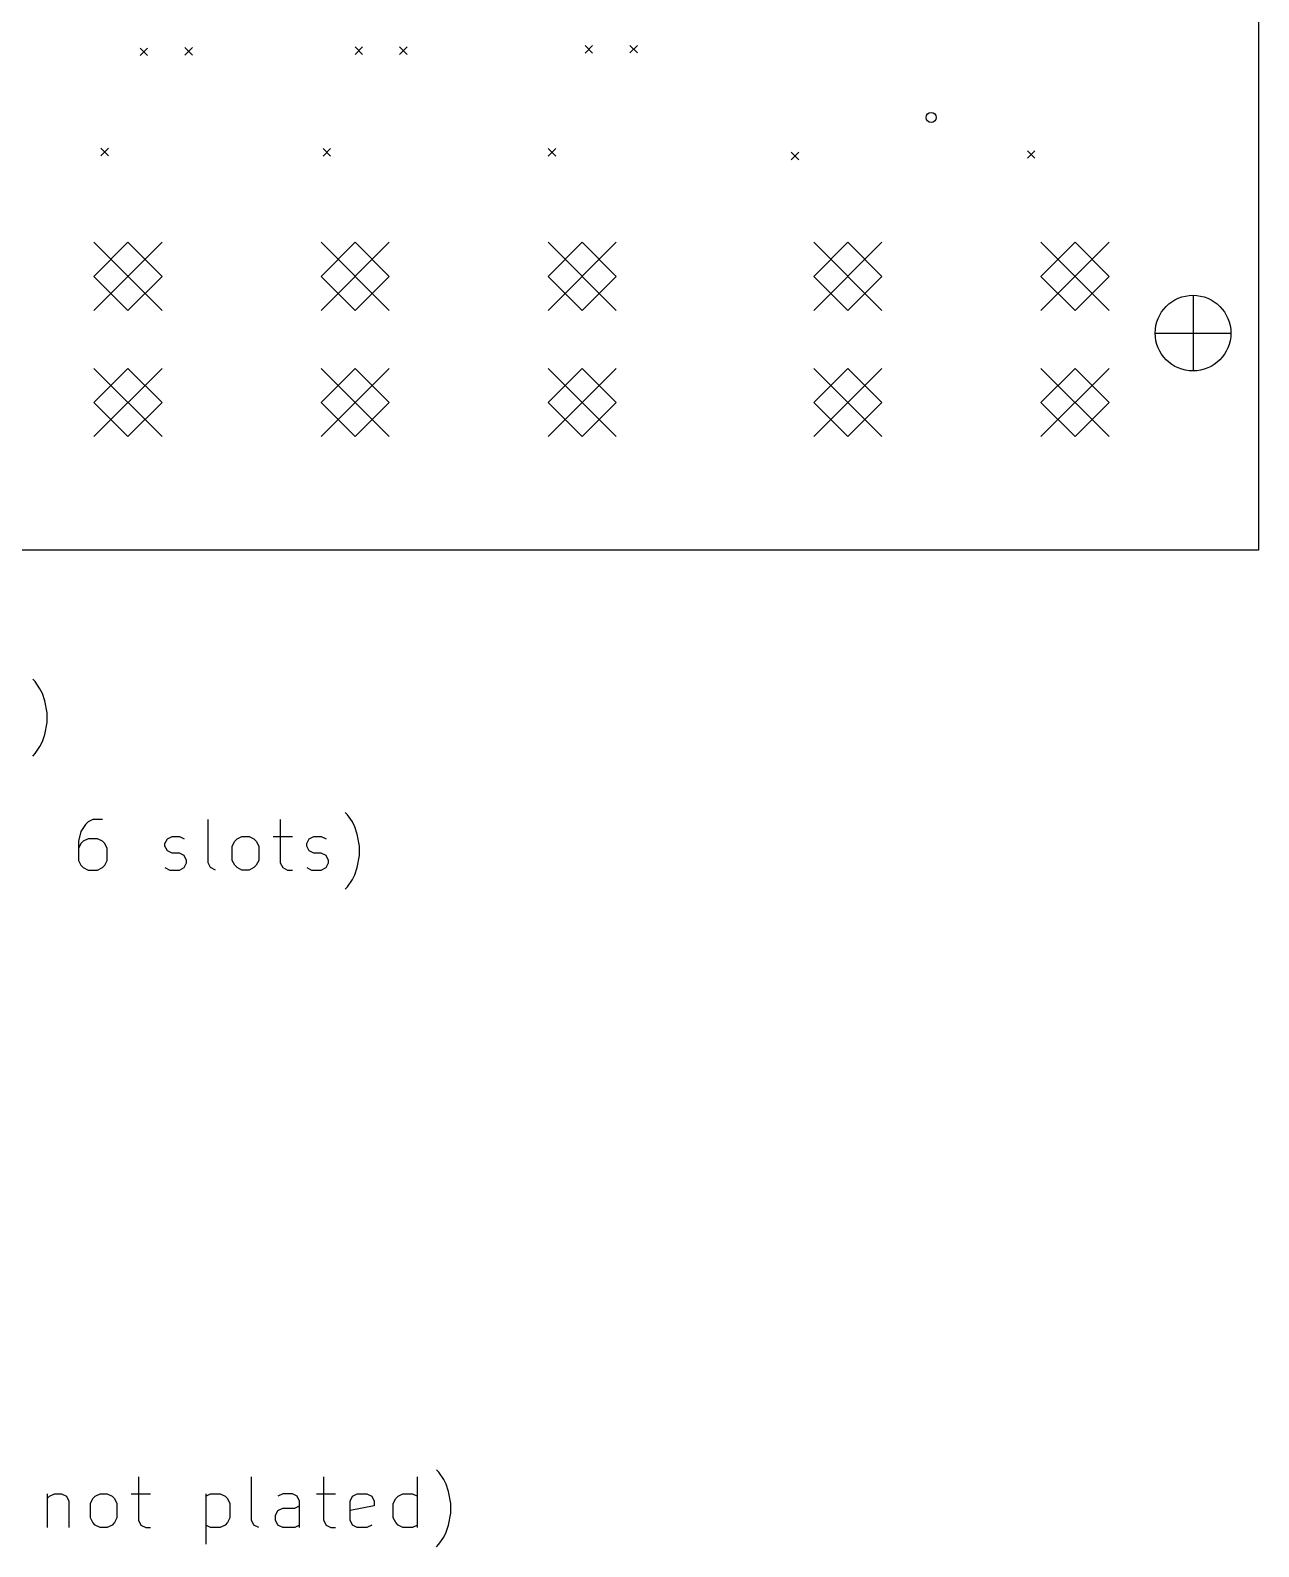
# Model space of a CAD drawing. Extents: x 148 to 250, y -220 to -100.
# Drawn here: x 201.3 to 250, y -219.5 to -159.4 of the extents above; entities that cross this region are included whole.
import ezdxf

# ---------------------------------------------------------------- set-up
doc = ezdxf.new("R2010")
doc.units = 0
doc.layers.add('BLACK', color=7, linetype='CONTINUOUS')

msp = doc.modelspace()

# ---------------------------------------------------------------- linework, layer by layer
at = {"layer": 'BLACK', "linetype": 'CONTINUOUS'}
for p, q in [((250, -100), (250, -180)), ((205.68, -160.1), (205.98, -160.4)), ((205.98, -160.1), (205.68, -160.4)), ((207.46, -160.08), (207.76, -160.38)), ((207.76, -160.08), (207.46, -160.38)), ((214.2, -160.05), (214.5, -160.35)), ((214.5, -160.05), (214.2, -160.35)), ((215.96, -160.05), (216.26, -160.35)), ((216.26, -160.05), (215.96, -160.35)), ((223.31, -160.005), (223.61, -160.305)), ((223.61, -160.005), (223.31, -160.305)), ((225.09, -159.995), (225.39, -160.295)), ((225.39, -159.995), (225.09, -160.295)), ((204.13, -164.075), (204.43, -164.375)), ((204.43, -164.075), (204.13, -164.375)), ((212.93, -164.085), (213.23, -164.385)), ((213.23, -164.085), (212.93, -164.385)), ((221.85, -164.085), (222.15, -164.385)), ((222.15, -164.085), (221.85, -164.385)), ((231.475, -164.225), (231.775, -164.525)), ((231.775, -164.225), (231.475, -164.525)), ((240.835, -164.17), (241.135, -164.47)), ((241.135, -164.17), (240.835, -164.47)), ((203.85, -167.8), (206.55, -170.5)), ((206.55, -167.8), (203.85, -170.5)), ((205.2, -167.8), (203.85, -169.15)), ((206.55, -169.15), (205.2, -167.8)), ((212.85, -167.8), (215.55, -170.5)), ((215.55, -167.8), (212.85, -170.5)), ((214.2, -167.8), (212.85, -169.15)), ((215.55, -169.15), (214.2, -167.8)), ((221.85, -167.8), (224.55, -170.5)), ((224.55, -167.8), (221.85, -170.5)), ((223.2, -167.8), (221.85, -169.15)), ((224.55, -169.15), (223.2, -167.8)), ((232.375, -167.8), (235.075, -170.5)), ((235.075, -167.8), (232.375, -170.5)), ((233.725, -167.8), (232.375, -169.15)), ((235.075, -169.15), (233.725, -167.8)), ((241.375, -167.8), (244.075, -170.5)), ((244.075, -167.8), (241.375, -170.5)), ((242.725, -167.8), (241.375, -169.15)), ((244.075, -169.15), (242.725, -167.8)), ((203.85, -169.15), (205.2, -170.5)), ((205.2, -170.5), (206.55, -169.15)), ((212.85, -169.15), (214.2, -170.5)), ((214.2, -170.5), (215.55, -169.15)), ((221.85, -169.15), (223.2, -170.5)), ((223.2, -170.5), (224.55, -169.15)), ((232.375, -169.15), (233.725, -170.5)), ((233.725, -170.5), (235.075, -169.15)), ((241.375, -169.15), (242.725, -170.5)), ((242.725, -170.5), (244.075, -169.15)), ((247.4, -169.9), (247.4, -172.9)), ((245.9, -171.4), (248.9, -171.4)), ((203.85, -172.8), (206.55, -175.5)), ((206.55, -172.8), (203.85, -175.5)), ((205.2, -172.8), (203.85, -174.15)), ((206.55, -174.15), (205.2, -172.8)), ((212.85, -172.8), (215.55, -175.5)), ((215.55, -172.8), (212.85, -175.5)), ((214.2, -172.8), (212.85, -174.15)), ((215.55, -174.15), (214.2, -172.8)), ((221.85, -172.8), (224.55, -175.5)), ((224.55, -172.8), (221.85, -175.5)), ((223.2, -172.8), (221.85, -174.15)), ((224.55, -174.15), (223.2, -172.8)), ((232.375, -172.8), (235.075, -175.5)), ((235.075, -172.8), (232.375, -175.5)), ((233.725, -172.8), (232.375, -174.15)), ((235.075, -174.15), (233.725, -172.8)), ((241.375, -172.8), (244.075, -175.5)), ((244.075, -172.8), (241.375, -175.5)), ((242.725, -172.8), (241.375, -174.15)), ((244.075, -174.15), (242.725, -172.8)), ((203.85, -174.15), (205.2, -175.5)), ((205.2, -175.5), (206.55, -174.15)), ((212.85, -174.15), (214.2, -175.5)), ((214.2, -175.5), (215.55, -174.15)), ((221.85, -174.15), (223.2, -175.5)), ((223.2, -175.5), (224.55, -174.15)), ((232.375, -174.15), (233.725, -175.5)), ((233.725, -175.5), (235.075, -174.15)), ((241.375, -174.15), (242.725, -175.5)), ((242.725, -175.5), (244.075, -174.15)), ((250, -180), (150, -180)), ((201.524, -185.214), (201.429, -185.119)), ((201.714, -185.5), (201.524, -185.214)), ((201.81, -185.69), (201.714, -185.5)), ((201.905, -185.976), (201.81, -185.69)), ((202, -186.452), (201.905, -185.976)), ((201.905, -187.31), (202, -186.833)), ((202, -186.833), (202, -186.452)), ((201.81, -187.595), (201.905, -187.31)), ((201.429, -188.167), (201.524, -188.071)), ((201.524, -188.071), (201.714, -187.786)), ((201.714, -187.786), (201.81, -187.595)), ((213.905, -190.494), (213.81, -190.399)), ((214.095, -190.78), (213.905, -190.494)), ((203.524, -190.875), (203.333, -191.161)), ((203.619, -190.78), (203.524, -190.875)), ((203.81, -190.685), (203.619, -190.78)), ((204.19, -190.685), (203.81, -190.685)), ((208.381, -192.399), (208.381, -190.685)), ((211.238, -190.685), (211.238, -192.399)), ((214.19, -190.97), (214.095, -190.78)), ((214.286, -191.256), (214.19, -190.97)), ((203.333, -191.161), (203.238, -191.542)), ((203.238, -191.542), (203.238, -192.304)), ((203.333, -191.637), (203.238, -191.828)), ((203.429, -191.542), (203.333, -191.637)), ((203.619, -191.447), (203.429, -191.542)), ((204, -191.447), (203.619, -191.447)), ((204.19, -191.542), (204, -191.447)), ((204.286, -191.637), (204.19, -191.542)), ((204.381, -191.828), (204.286, -191.637)), ((206.667, -191.637), (206.762, -191.447)), ((206.667, -191.732), (206.667, -191.637)), ((206.762, -191.923), (206.667, -191.732)), ((206.762, -191.447), (206.952, -191.351)), ((206.952, -191.351), (207.238, -191.351)), ((207.238, -191.351), (207.429, -191.447)), ((209.333, -191.732), (209.429, -191.542)), ((209.333, -192.304), (209.333, -191.732)), ((209.429, -191.542), (209.524, -191.447)), ((209.524, -191.447), (209.714, -191.351)), ((209.714, -191.351), (210, -191.351)), ((210, -191.351), (210.19, -191.447)), ((210.19, -191.447), (210.286, -191.542)), ((210.286, -191.542), (210.381, -191.732)), ((210.381, -191.732), (210.381, -192.304)), ((210.952, -191.351), (211.714, -191.351)), ((212.286, -191.637), (212.381, -191.447)), ((212.286, -191.732), (212.286, -191.637)), ((212.381, -191.923), (212.286, -191.732)), ((212.381, -191.447), (212.571, -191.351)), ((212.571, -191.351), (212.857, -191.351)), ((212.857, -191.351), (213.048, -191.447)), ((214.381, -191.732), (214.286, -191.256)), ((214.381, -192.113), (214.381, -191.732)), ((203.238, -192.304), (203.333, -192.494)), ((204.286, -192.494), (204.381, -192.304)), ((204.381, -192.304), (204.381, -191.828)), ((206.952, -192.018), (206.762, -191.923)), ((207.238, -192.018), (206.952, -192.018)), ((207.429, -192.113), (207.238, -192.018)), ((207.524, -192.304), (207.429, -192.113)), ((207.524, -192.399), (207.524, -192.304)), ((209.429, -192.494), (209.333, -192.304)), ((210.381, -192.304), (210.286, -192.494)), ((212.571, -192.018), (212.381, -191.923)), ((212.857, -192.018), (212.571, -192.018)), ((213.048, -192.113), (212.857, -192.018)), ((213.143, -192.304), (213.048, -192.113)), ((213.143, -192.399), (213.143, -192.304)), ((214.286, -192.59), (214.381, -192.113)), ((203.333, -192.494), (203.429, -192.59)), ((203.429, -192.59), (203.619, -192.685)), ((203.619, -192.685), (204, -192.685)), ((204, -192.685), (204.19, -192.59)), ((204.19, -192.59), (204.286, -192.494)), ((206.667, -192.59), (206.857, -192.685)), ((206.857, -192.685), (207.238, -192.685)), ((207.238, -192.685), (207.429, -192.59)), ((207.429, -192.59), (207.524, -192.399)), ((208.476, -192.59), (208.381, -192.399)), ((208.667, -192.685), (208.476, -192.59)), ((209.524, -192.59), (209.429, -192.494)), ((209.714, -192.685), (209.524, -192.59)), ((210, -192.685), (209.714, -192.685)), ((210.19, -192.59), (210, -192.685)), ((210.286, -192.494), (210.19, -192.59)), ((211.238, -192.399), (211.333, -192.59)), ((211.333, -192.59), (211.524, -192.685)), ((211.524, -192.685), (211.714, -192.685)), ((212.286, -192.59), (212.476, -192.685)), ((212.476, -192.685), (212.857, -192.685)), ((212.857, -192.685), (213.048, -192.59)), ((213.048, -192.59), (213.143, -192.399)), ((214.095, -193.066), (214.19, -192.875)), ((214.19, -192.875), (214.286, -192.59)), ((213.81, -193.447), (213.905, -193.351)), ((213.905, -193.351), (214.095, -193.066)), ((205.619, -216.745), (205.619, -218.459)), ((210.095, -218.459), (210.095, -216.745)), ((212.952, -216.745), (212.952, -218.459)), ((216.667, -218.745), (216.667, -216.745)), ((217.524, -216.554), (217.429, -216.459)), ((217.714, -216.84), (217.524, -216.554)), ((217.81, -217.03), (217.714, -216.84)), ((202, -217.411), (202, -218.745)), ((202, -217.602), (202.095, -217.507)), ((202.095, -217.507), (202.286, -217.411)), ((202.286, -217.411), (202.571, -217.411)), ((202.571, -217.411), (202.762, -217.507)), ((202.762, -217.507), (202.857, -217.697)), ((203.81, -217.602), (203.905, -217.507)), ((203.905, -217.507), (204.095, -217.411)), ((204.095, -217.411), (204.381, -217.411)), ((204.381, -217.411), (204.571, -217.507)), ((204.571, -217.507), (204.667, -217.602)), ((205.333, -217.411), (206.095, -217.411)), ((208.286, -217.411), (208.286, -219.411)), ((208.286, -217.507), (208.476, -217.411)), ((208.476, -217.411), (208.857, -217.411)), ((208.857, -217.411), (209.048, -217.507)), ((209.048, -217.507), (209.143, -217.602)), ((211.333, -217.411), (211.143, -217.507)), ((211.714, -217.411), (211.333, -217.411)), ((211.905, -217.507), (211.714, -217.411)), ((212, -217.697), (211.905, -217.507)), ((212.667, -217.411), (213.429, -217.411)), ((214, -217.697), (214.095, -217.507)), ((214.095, -217.507), (214.286, -217.411)), ((214.286, -217.411), (214.667, -217.411)), ((214.667, -217.411), (214.857, -217.507)), ((214.857, -217.507), (214.952, -217.697)), ((215.81, -217.602), (215.905, -217.507)), ((215.905, -217.507), (216.095, -217.411)), ((216.095, -217.411), (216.476, -217.411)), ((216.476, -217.411), (216.667, -217.507)), ((217.905, -217.316), (217.81, -217.03)), ((218, -217.792), (217.905, -217.316)), ((202.857, -217.697), (202.857, -218.745)), ((203.714, -217.792), (203.81, -217.602)), ((203.714, -218.364), (203.714, -217.792)), ((204.667, -217.602), (204.762, -217.792)), ((204.762, -217.792), (204.762, -218.364)), ((209.143, -217.602), (209.238, -217.792)), ((209.238, -217.792), (209.238, -218.364)), ((211.048, -218.269), (211.143, -218.078)), ((211.143, -218.078), (211.333, -217.983)), ((211.333, -217.983), (211.81, -217.983)), ((211.81, -217.983), (212, -217.888)), ((212, -218.745), (212, -217.697)), ((214, -218.459), (214, -217.697)), ((214.952, -217.888), (214, -218.078)), ((214.952, -217.697), (214.952, -217.888)), ((215.714, -217.792), (215.81, -217.602)), ((215.714, -218.364), (215.714, -217.792)), ((217.905, -218.65), (218, -218.173)), ((218, -218.173), (218, -217.792)), ((203.81, -218.554), (203.714, -218.364)), ((203.905, -218.65), (203.81, -218.554)), ((204.095, -218.745), (203.905, -218.65)), ((204.381, -218.745), (204.095, -218.745)), ((204.571, -218.65), (204.381, -218.745)), ((204.667, -218.554), (204.571, -218.65)), ((204.762, -218.364), (204.667, -218.554)), ((205.619, -218.459), (205.714, -218.65)), ((205.714, -218.65), (205.905, -218.745)), ((205.905, -218.745), (206.095, -218.745)), ((208.476, -218.745), (208.286, -218.65)), ((208.857, -218.745), (208.476, -218.745)), ((209.048, -218.65), (208.857, -218.745)), ((209.143, -218.554), (209.048, -218.65)), ((209.238, -218.364), (209.143, -218.554)), ((210.19, -218.65), (210.095, -218.459)), ((210.381, -218.745), (210.19, -218.65)), ((211.048, -218.459), (211.048, -218.269)), ((211.143, -218.65), (211.048, -218.459)), ((211.333, -218.745), (211.143, -218.65)), ((211.81, -218.745), (211.333, -218.745)), ((212, -218.65), (211.81, -218.745)), ((212.952, -218.459), (213.048, -218.65)), ((213.048, -218.65), (213.238, -218.745)), ((213.238, -218.745), (213.429, -218.745)), ((214.095, -218.65), (214, -218.459)), ((214.286, -218.745), (214.095, -218.65)), ((214.667, -218.745), (214.286, -218.745)), ((214.857, -218.65), (214.667, -218.745)), ((215.81, -218.554), (215.714, -218.364)), ((215.905, -218.65), (215.81, -218.554)), ((216.095, -218.745), (215.905, -218.65)), ((216.476, -218.745), (216.095, -218.745)), ((216.667, -218.65), (216.476, -218.745)), ((217.81, -218.935), (217.905, -218.65)), ((217.524, -219.411), (217.714, -219.126)), ((217.714, -219.126), (217.81, -218.935)), ((217.429, -219.507), (217.524, -219.411))]:
    msp.add_line(p, q, dxfattribs=at)
at = {"layer": 'BLACK'}
for centre, radius in [((237.025, -162.85), 0.2), ((247.4, -171.4), 1.5)]:
    msp.add_circle(centre, radius, dxfattribs=at)

doc.saveas('drawing.dxf')
